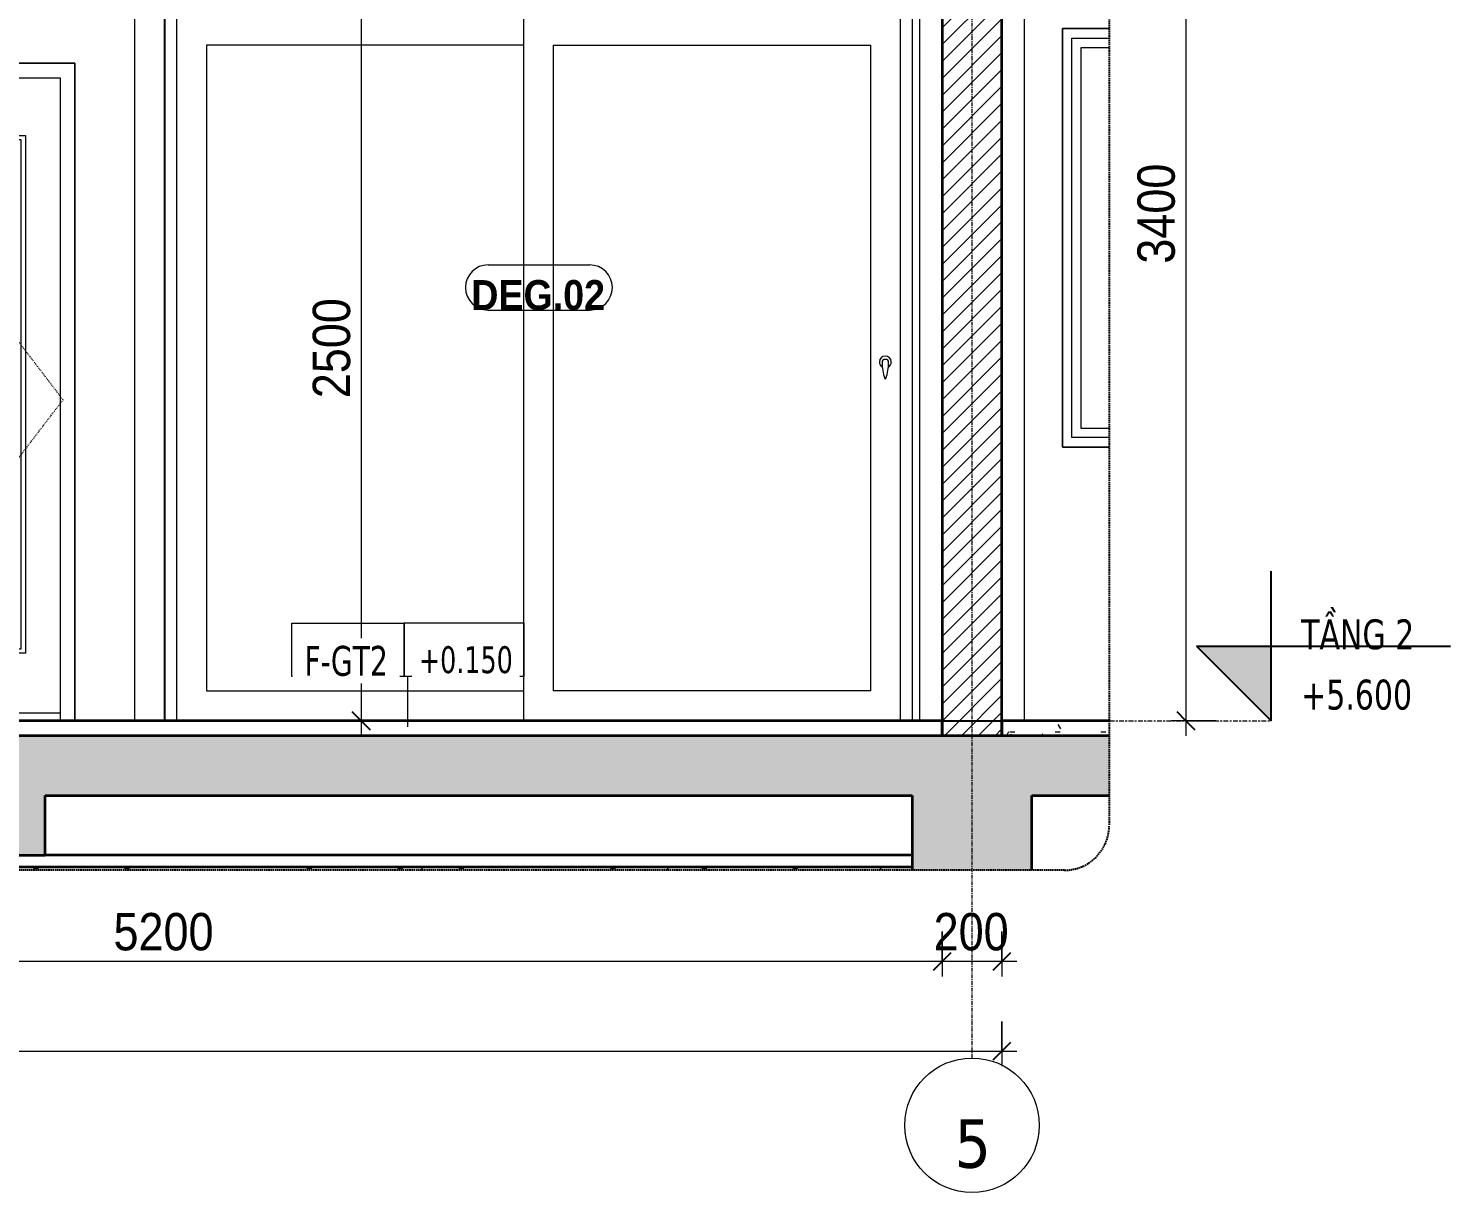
# Model space of a CAD drawing. Header units: millimetres. Extents: x 41758 to 237109, y 3795 to 78637.
# Drawn here: x 117147 to 121903, y 4022 to 7916 of the extents above; entities that cross this region are included whole.
import ezdxf

# ---------------------------------------------------------------- set-up
doc = ezdxf.new("R2010")
doc.units = ezdxf.units.MM
for name, pattern in [('Centre', [31.75, 6.35, -4.7625, 15.875, -4.7625]), ('Dash', [6, 3, -3]), ('Grid Line', [22.225, 12.7, -3.175, 3.175, -3.175]), ('Hidden', [7.14375, 4.7625, -2.38125]), ('IMPORT-CENTER _2_', [40.64, 25.4, -5.08, 5.08, -5.08])]:
    doc.linetypes.add(name, pattern=pattern)
for name, color, linetype, lineweight in [('0-5', 130, 'Continuous', 5), ('A-ANNO-DIMS', 211, 'Continuous', 9), ('A-ANNO-DIMS-50', 211, 'Continuous', 9), ('A-CLNG-1', 250, 'Continuous', 35), ('A-CLNG-PATT-3', 13, 'Continuous', 18), ('A-DETL-GENF', 92, 'Continuous', 18), ('A-DETL-GENF-4', 9, 'Continuous', 18), ('A-DETL-GENF-5', 92, 'Hidden', 25), ('A-DETL-GENF-HDLN-1', 7, 'Dash', 18), ('A-DETL-MEDM', 33, 'Continuous', 35), ('A-DOOR', 31, 'Continuous', 18), ('A-DOOR-1', 7, 'Continuous', 18), ('A-DOOR-FRAM-1', 31, 'Continuous', 18), ('A-DOOR-GLAZ-1', 31, 'Continuous', 18), ('A-DOOR-IDEN', 31, 'Continuous', 9), ('A-FLOR-FNSH-1', 250, 'Continuous', 35), ('A-FLOR-IDEN', 11, 'Continuous', 9), ('A-FLOR-LEVL', 51, 'Continuous', 9), ('A-FLOR-LEVL-1', 51, 'Continuous', 25), ('A-FLOR-LEVL-2', 51, 'Centre', 9), ('A-FLOR-PATT-4', 67, 'Continuous', 18), ('A-GLAZ', 151, 'Continuous', 18), ('A-GLAZ-2', 7, 'Continuous', 18), ('A-WALL', 113, 'Continuous', 18), ('A-WALL-2', 250, 'Continuous', 35), ('A-WALL-3', 7, 'Continuous', 18), ('A-WALL-PATT-2', 111, 'Continuous', 18), ('G-IMPT', 8, 'Continuous', 18), ('G-IMPT-3', 8, 'IMPORT-CENTER _2_', 18), ('M-EQPM', 50, 'Continuous', 18), ('M-EQPM-2', 50, 'Continuous', 25), ('S-COLS', 52, 'Continuous', 18), ('S-COLS-6', 7, 'Continuous', 18), ('S-GRID-1', 1, 'Grid Line', 9), ('S-GRID-IDEN', 1, 'Continuous', 9)]:
    doc.layers.add(name, color=color, linetype=linetype, lineweight=lineweight)
doc.styles.add('Arial_B_1', font='arialbd.ttf', dxfattribs={"width": 0.9, "height": 100})
doc.styles.add('Tahoma', font='tahoma.ttf', dxfattribs={"width": 0.8, "height": 100})
doc.styles.add('Tahoma_1', font='tahoma.ttf', dxfattribs={"width": 0.8, "height": 90})
doc.styles.add('Tahoma_B', font='tahomabd.ttf', dxfattribs={"height": 162.5})
doc.styles.add('Tahoma_B_1', font='tahomabd.ttf', dxfattribs={"width": 0.85, "height": 100})
doc.styles.add('UTM Avo', font='', dxfattribs={"width": 0.9, "height": 125})
doc.styles.get('UTM Avo').set_extended_font_data('UTM Avo')
doc.dimstyles.new('1_Dim_chi_tiet_2_5', dxfattribs={"dimscale": 304.8, "dimtxt": 124.912619, "dimasz": 0.19685, "dimexe": 0.164042, "dimexo": 0.0625, "dimgap": 0.016404, "dimtad": 1, "dimdec": 0, "dimrnd": 5, "dimzin": 0, "dimdsep": 46, "dimtxsty": 'UTM Avo', "dimblk1": 'OBLIQUE', "dimblk2": 'OBLIQUE', "dimsah": 1, "dimcen": 0.09, "dimdle": 0.164042, "dimazin": 0, "dimtfac": 1, "dimtdec": 4, "dimtix": 1, "dimtmove": 0, "dimatfit": 3, "dimfxl": 0.328084, "dimfxlon": 1, "dimtvp": 1, "dimtolj": 1, "dimtzin": 0, "dimarcsym": 2})

# ---------------------------------------------------------------- blocks, each defined once
blk = doc.blocks.new('NCV_TKTC_KET CAU_rvt-6-TKCS_CĂN HỘ LOẠI 6 - MẶT CẮT 5')
at = {"layer": 'S-COLS-6'}
for p, q in [((52577.6, 5600), (52577.6, 8500)), ((52927.6, 5600), (52927.6, 8500)), ((52552.6, 5150), (52552.6, 5350))]:
    blk.add_line(p, q, dxfattribs=at)
blk = doc.blocks.new('DOOR_CW_01 CANH MO-PANEL KINH - DIW_01-900x2200-CỬA GỖ VÂN LAMINATE-553375-TKCS_CĂN HỘ LOẠI 6 - MẶT CẮT 5')
at = {"layer": 'A-DETL-GENF-HDLN-1'}
for p, q in [((49712.6, 6673.5), (48892.6, 7747)), ((48892.6, 5600), (49712.6, 6673.5))]:
    blk.add_line(p, q, dxfattribs=at)
at = {"layer": 'A-DOOR-1'}
for p, q in [((49752.6, 7800), (48852.6, 7800)), ((48852.6, 7800), (48852.6, 5600)), ((49752.6, 5600), (49752.6, 7800)), ((48902.6, 5600), (48902.6, 7750)), ((48902.6, 7750), (49702.6, 7750)), ((49702.6, 7750), (49702.6, 5600)), ((49017.6, 6524.5), (49017.6, 7558)), ((49017.6, 7558), (49587.6, 7558)), ((49572.6, 7543), (49032.6, 7543)), ((49032.6, 7543), (49032.6, 6524.5)), ((49572.6, 5841), (49572.6, 7543)), ((49587.6, 7558), (49587.6, 5826)), ((48977.3, 6556), (48937.8, 6556)), ((48937.8, 6556), (48937.8, 6416)), ((49032.6, 6524.5), (48957.6, 6524.5)), ((48977.3, 6524.5), (48977.3, 6556)), ((49032.6, 6524.5), (49058.4, 6524.5)), ((49058.4, 6524.5), (49058.4, 6507.5)), ((49032.6, 6507.5), (48957.6, 6507.5)), ((48977.3, 6416), (48977.3, 6507.5)), ((49017.6, 5826), (49017.6, 6507.5)), ((49032.6, 6507.5), (49032.6, 5841)), ((49058.4, 6507.5), (49032.6, 6507.5)), ((48937.8, 6416), (48977.3, 6416)), ((49587.6, 5826), (49017.6, 5826)), ((49032.6, 5841), (49572.6, 5841)), ((48902.6, 5626), (49702.6, 5626))]:
    blk.add_line(p, q, dxfattribs=at)
for start, end in [(90, 180), (180, 270)]:
    blk.add_arc((48957.6, 6516), 8.5, start, end, dxfattribs=at)
blk = doc.blocks.new('M_Fixed - 900 x 1400-901191-TKCS_CĂN HỘ LOẠI 6 - MẶT CẮT 5')
at = {"layer": 'A-GLAZ-2'}
for p, q in [((53211.3, 7915), (53054.6, 7915)), ((53054.6, 7915), (53054.6, 6515)), ((53086.6, 6547), (53086.6, 7883)), ((53086.6, 7883), (53211.3, 7883)), ((53117.6, 6578), (53117.6, 7852)), ((53117.6, 7852), (53211.3, 7852)), ((53211.3, 6578), (53117.6, 6578)), ((53211.3, 6547), (53086.6, 6547)), ((53054.6, 6515), (53211.3, 6515))]:
    blk.add_line(p, q, dxfattribs=at)
blk = doc.blocks.new('NCV_TKTC_TANG 2_rvt-6-TKCS_CĂN HỘ LOẠI 6 - MẶT CẮT 5')
at = {"layer": 'A-FLOR-PATT-4'}
h = blk.add_hatch(dxfattribs=at)
h.set_pattern_fill('FP_29', color=256, style=0, pattern_type=2)
h.set_pattern_definition([(0, (49918.096, 15875), (203.2, 50.8), [16.764, -135.636, 16.764, -135.636, -812.8]), (0, (49918.096, 15875), (203.2, 50.8), [-304.8, 16.764, -288.036, 16.764, -135.636, -355.6]), (0, (49918.096, 15875), (203.2, 50.8), [-762, 16.764, -84.836, 16.764, -237.236]), (120, (49994.296, 15900.4), (-145.5941, 150.57636), [16.764, -135.636, 16.764, -135.636, -812.8]), (120, (49994.296, 15900.4), (-145.5941, 150.57636), [-304.8, 16.764, -288.036, 16.764, -135.636, -355.6]), (120, (49994.296, 15900.4), (-145.5941, 150.57636), [-762, 16.764, -84.836, 16.764, -237.236]), (240, (50019.696, 16002), (-57.6059, -201.37636), [16.764, -135.636, 16.764, -135.636, -812.8]), (240, (50019.696, 16002), (-57.6059, -201.37636), [-304.8, 16.764, -288.036, 16.764, -135.636, -355.6]), (240, (50019.696, 16002), (-57.6059, -201.37636), [-762, 16.764, -84.836, 16.764, -237.236])])
h.paths.add_polyline_path([(53211.3, 5550), (53211.3, 5600), (52852.6, 5600), (52852.6, 5550), (52988.1, 5550)])
at = {"layer": 'A-FLOR-FNSH-1'}
for p, q in [((52652.6, 5600), (47452.6, 5600)), ((52652.6, 5550), (52652.6, 5600)), ((53211.3, 5600), (52852.6, 5600)), ((52852.6, 5600), (52852.6, 5550))]:
    blk.add_line(p, q, dxfattribs=at)
at = {"layer": 'A-WALL-3'}
for p, q in [((49952.6, 5600), (49952.6, 8100)), ((53054.6, 6515), (53054.6, 7915)), ((53054.6, 7915), (53211.3, 7915)), ((48852.6, 7800), (49752.6, 7800)), ((49752.6, 7800), (49752.6, 5700)), ((53211.3, 6515), (53054.6, 6515)), ((49752.6, 5700), (49752.6, 5600))]:
    blk.add_line(p, q, dxfattribs=at)
at = {"layer": 'A-DOOR'}
blk.add_blockref('DOOR_CW_01 CANH MO-PANEL KINH - DIW_01-900x2200-CỬA GỖ VÂN LAMINATE-553375-TKCS_CĂN HỘ LOẠI 6 - MẶT CẮT 5', (0, 0), dxfattribs=at)
at = {"layer": 'A-GLAZ'}
blk.add_blockref('M_Fixed - 900 x 1400-901191-TKCS_CĂN HỘ LOẠI 6 - MẶT CẮT 5', (0, 0), dxfattribs=at)
blk = doc.blocks.new('DEG_02-DEG_03 - DEG_02-2500x2400mm-CỬA ĐI 02 CÁNH TRƯỢT-V66-TKCS_CĂN HỘ LOẠI 6 - MẶT CẮT 5')
at = {"layer": 'A-DOOR'}
for p, q in [((51252.6, 7960), (51252.6, 5600)), ((51352.6, 7860), (52412.6, 7860)), ((51352.6, 5700), (51352.6, 7860)), ((52412.6, 7860), (52412.6, 5700)), ((52412.6, 5700), (51352.6, 5700))]:
    blk.add_line(p, q, dxfattribs=at)
at = {"layer": 'A-DOOR', "flags": 128}
blk.add_lwpolyline([(52464.1, 6808.7), (52463.4, 6808.7), (52461.9, 6808.7), (52461.1, 6808.7), (52461.1, 6808.7)], dxfattribs=at)
at = {"layer": 'A-DOOR'}
for centre, radius, start, end in [((52462.6, 6800), 20, 0, 180), ((52461.1, 6799.2), 9.45, 90, 180), ((52464.1, 6799.2), 9.45, 0, 90), ((52462.6, 6800), 20, 180, 240), ((52616.4, 6799.2), 164.8, 180, 199.134), ((52308.8, 6799.2), 164.8, 340.866, 0), ((52462.6, 6800), 20, 300, 0), ((52462.9, 6746), 2.34, 199.134, 261.031), ((52462.2, 6746), 2.34, 278.969, 340.866)]:
    blk.add_arc(centre, radius, start, end, dxfattribs=at)
at = {"layer": 'A-DOOR-FRAM-1'}
for p, q in [((50052.6, 8000), (50052.6, 5600)), ((50092.6, 7960), (50092.6, 5600)), ((50092.6, 7960), (52512.6, 7960)), ((52512.6, 7960), (52512.6, 5600))]:
    blk.add_line(p, q, dxfattribs=at)
at = {"layer": 'A-DOOR-GLAZ-1'}
for p, q in [((50192.6, 7860), (50192.6, 5700)), ((51252.6, 7860), (50192.6, 7860)), ((50192.6, 5700), (51252.6, 5700))]:
    blk.add_line(p, q, dxfattribs=at)
blk = doc.blocks.new('TKTC_XREF_251221_MB TANG 2-7 - TKTC_XREF_260130_MB TANG 2-5_dwg_$cc-V67-TKCS_CĂN HỘ LOẠI 6 - MẶT CẮT 5')
at = {"layer": 'G-IMPT-3'}
for p, q in [((44805.9, 5600), (44684.8, 5600)), ((44745, 5600), (44745.7, 5600))]:
    blk.add_line(p, q, dxfattribs=at)
at = {"layer": 'M-EQPM'}
for p, q in [((44700.3, 5600), (44700.3, 5600)), ((44745.3, 5600), (44745.1, 5600)), ((44745.1, 5600), (44745.6, 5600)), ((44745.6, 5600), (44745.3, 5600))]:
    blk.add_line(p, q, dxfattribs=at)
blk = doc.blocks.new('TKTC_XREF_251221_MB TANG 2-7 - TKTC_XREF_260130_MB TANG 2-5_dwg_CUM U_DN100-V68-TKCS_CĂN HỘ LOẠI 6 - MẶT CẮT 5')
at = {"layer": 'G-IMPT'}
for p, q in [((44681.3, 5600), (44682.1, 5600)), ((44682.1, 5600), (44681.3, 5600)), ((44681.3, 5600), (44681.3, 5600)), ((44681.4, 5600), (44682.2, 5600)), ((44682.2, 5600), (44681.4, 5600)), ((44681.4, 5600), (44681.4, 5600)), ((44683.3, 5600), (44683.3, 5600)), ((44683.4, 5600), (44683.4, 5600)), ((44684.8, 5600), (44684.8, 5600)), ((44684.9, 5600), (44684.9, 5600)), ((44686.4, 5600), (44686.4, 5600)), ((44686.5, 5600), (44686.5, 5600)), ((44687.1, 5600), (44687.1, 5600)), ((44687.1, 5600), (44687.1, 5600)), ((44687.1, 5600), (44687.1, 5600)), ((44690.9, 5600), (44687.1, 5600)), ((44690.9, 5600), (44687.1, 5600)), ((44687.2, 5600), (44687.2, 5600)), ((44687.2, 5600), (44687.3, 5600)), ((44691, 5600), (44687.2, 5600)), ((44687.3, 5600), (44687.3, 5600)), ((44691, 5600), (44687.3, 5600)), ((44692.4, 5600), (44743.7, 5600)), ((44692.6, 5600), (44743.9, 5600)), ((44743.9, 5600), (44743.7, 5600)), ((44743.9, 5600), (44743.7, 5600)), ((44743.9, 5600), (44743.8, 5600))]:
    blk.add_line(p, q, dxfattribs=at)
at = {"layer": 'G-IMPT', "flags": 128}
for points in [[(44686.4, 5600), (44682.1, 5600), (44682.1, 5600), (44686.4, 5600)], [(44686.5, 5600), (44682.2, 5600), (44682.2, 5600), (44686.5, 5600)], [(44687.1, 5600), (44690.9, 5600), (44690.9, 5600), (44687.1, 5600)], [(44687.3, 5600), (44691, 5600), (44691, 5600), (44687.2, 5600)], [(44690.9, 5600), (44690.9, 5600), (44692.4, 5600), (44692.4, 5600), (44690.9, 5600), (44690.9, 5600)], [(44691, 5600), (44691, 5600), (44692.5, 5600), (44692.6, 5600), (44691, 5600), (44691, 5600)], [(44692.4, 5600), (44743.7, 5600), (44743.8, 5600)], [(44692.6, 5600), (44743.9, 5600), (44743.9, 5600)]]:
    blk.add_lwpolyline(points, dxfattribs=at)
blk = doc.blocks.new('TKTC_XREF_251221_MB TANG 2-7 - TKTC_XREF_260130_MB TANG 2-5_dwg_$cc-4746808-TKCS_CĂN HỘ LOẠI 6 - MẶT CẮT 5')
at = {"layer": 'G-IMPT-3'}
for p, q in [((49809.2, 5600), (49656.2, 5600)), ((49732.7, 5600), (49732.7, 5600))]:
    blk.add_line(p, q, dxfattribs=at)
at = {"layer": 'M-EQPM'}
for p, q in [((49789.5, 5600), (49675.8, 5600)), ((49675.8, 5600), (49732.7, 5600)), ((49732.7, 5600), (49678.6, 5600)), ((49678.6, 5600), (49786.7, 5600)), ((49786.7, 5600), (49732.7, 5600)), ((49732.7, 5600), (49789.5, 5600))]:
    blk.add_line(p, q, dxfattribs=at)
blk = doc.blocks.new('TKTC_XREF_251221_MB TANG 2-7 - TKTC_XREF_260130_MB TANG 2-5_dwg_CUM U_DN100-V69-TKCS_CĂN HỘ LOẠI 6 - MẶT CẮT 5')
at = {"layer": 'G-IMPT'}
for p, q in [((49674.6, 5600), (49659.3, 5600)), ((49659.3, 5600), (49661.2, 5600)), ((49664.1, 5600), (49661.2, 5600)), ((49661.2, 5600), (49672.7, 5600)), ((49671.2, 5600), (49662.6, 5600)), ((49662.9, 5600), (49800.6, 5600)), ((49669.8, 5600), (49664.1, 5600)), ((49665.3, 5600), (49664.4, 5600)), ((49669.5, 5600), (49664.4, 5600)), ((49668.5, 5600), (49665.3, 5600)), ((49668.5, 5600), (49665.3, 5600)), ((49668.5, 5600), (49665.3, 5600)), ((49669.5, 5600), (49668.5, 5600)), ((49672.7, 5600), (49669.8, 5600)), ((49670.9, 5600), (49792.6, 5600)), ((49670.9, 5600), (49674.9, 5600)), ((49672.7, 5600), (49674.6, 5600)), ((49674.9, 5600), (49788.6, 5600)), ((49792.6, 5600), (49788.6, 5600)), ((49804.3, 5600), (49788.9, 5600)), ((49788.9, 5600), (49790.9, 5600)), ((49793.7, 5600), (49790.9, 5600)), ((49790.9, 5600), (49802.4, 5600)), ((49800.9, 5600), (49792.3, 5600)), ((49799.5, 5600), (49793.7, 5600)), ((49795, 5600), (49794.1, 5600)), ((49799.2, 5600), (49794.1, 5600)), ((49798.2, 5600), (49795, 5600)), ((49798.2, 5600), (49795, 5600)), ((49798.2, 5600), (49795, 5600)), ((49799.2, 5600), (49798.2, 5600)), ((49802.4, 5600), (49799.5, 5600)), ((49802.4, 5600), (49804.3, 5600))]:
    blk.add_line(p, q, dxfattribs=at)
blk = doc.blocks.new('TKTC_XREF_251221_MB TANG 2-7 - TKTC_XREF_260130_MB TANG 2-5_dwg_THU NUOC - THU NUOC-444531-TKCS_MB TẦNG 1-4746804-TKCS_CĂN HỘ LOẠI 6 - MẶT CẮT 5')
at = {"layer": 'G-IMPT'}
for p, q in [((44453.7, 5600), (44303.7, 5600)), ((44303.7, 5600), (44453.7, 5600)), ((44428.7, 5600), (44328.7, 5600)), ((44328.7, 5600), (44428.7, 5600)), ((44423.7, 5600), (44333.7, 5600)), ((44333.7, 5600), (44423.7, 5600)), ((44333.7, 5600), (44423.7, 5600)), ((44423.7, 5600), (44333.7, 5600)), ((44346.7, 5600), (44346.7, 5600)), ((44346.7, 5600), (44346.7, 5600)), ((44346.7, 5600), (44346.7, 5600)), ((44346.7, 5600), (44370.7, 5600)), ((44370.7, 5600), (44346.7, 5600)), ((44410.9, 5600), (44346.7, 5600)), ((44346.7, 5600), (44410.9, 5600)), ((44410.9, 5600), (44346.7, 5600)), ((44346.7, 5600), (44410.9, 5600)), ((44359, 5600), (44359, 5600)), ((44359, 5600), (44359, 5600)), ((44398.5, 5600), (44359, 5600)), ((44359, 5600), (44398.5, 5600)), ((44398.5, 5600), (44359, 5600)), ((44359, 5600), (44398.5, 5600)), ((44368.9, 5600), (44368.9, 5600)), ((44368.9, 5600), (44368.9, 5600)), ((44388.5, 5600), (44368.9, 5600)), ((44368.9, 5600), (44388.5, 5600)), ((44388.5, 5600), (44368.9, 5600)), ((44368.9, 5600), (44388.5, 5600)), ((44410.9, 5600), (44386.7, 5600)), ((44386.7, 5600), (44410.9, 5600)), ((44388.5, 5600), (44388.5, 5600)), ((44388.5, 5600), (44388.5, 5600)), ((44398.5, 5600), (44398.5, 5600)), ((44398.5, 5600), (44398.5, 5600)), ((44410.9, 5600), (44410.9, 5600)), ((44410.9, 5600), (44410.9, 5600)), ((44410.9, 5600), (44410.9, 5600))]:
    blk.add_line(p, q, dxfattribs=at)
blk = doc.blocks.new('TKTC_XREF_251221_MB TANG 2-7 - TKTC_XREF_251221_MB TANG 2-7-2039446-TKCS_CĂN HỘ LOẠI 6 - MẶT CẮT 5')
at = {"layer": 'M-EQPM'}
for p, q in [((49804.1, 5600), (49653.7, 5600)), ((49653.7, 5600), (49654, 5600)), ((49653.8, 5600), (49804.2, 5600)), ((49804.2, 5600), (49653.8, 5600)), ((49654, 5600), (49804.4, 5600)), ((49804.4, 5600), (49804.1, 5600)), ((52852.6, 5600), (52892.4, 5600)), ((52892.4, 5600), (52852.6, 5600)), ((52892.6, 5600), (53012.4, 5600)), ((53012.4, 5600), (52892.6, 5600))]:
    blk.add_line(p, q, dxfattribs=at)
at = {"layer": 'M-EQPM-2'}
for p, q in [((49452.6, 5600), (52927.6, 5600)), ((52927.6, 5600), (53211.3, 5600))]:
    blk.add_line(p, q, dxfattribs=at)
for name, p in [('TKTC_XREF_251221_MB TANG 2-7 - TKTC_XREF_260130_MB TANG 2-5_dwg_$cc-4746808-TKCS_CĂN HỘ LOẠI 6 - MẶT CẮT 5', (0, 0)), ('TKTC_XREF_251221_MB TANG 2-7 - TKTC_XREF_260130_MB TANG 2-5_dwg_CUM U_DN100-V69-TKCS_CĂN HỘ LOẠI 6 - MẶT CẮT 5', (0, 0)), ('TKTC_XREF_251221_MB TANG 2-7 - TKTC_XREF_260130_MB TANG 2-5_dwg_THU NUOC - THU NUOC-444531-TKCS_MB TẦNG 1-4746804-TKCS_CĂN HỘ LOẠI 6 - MẶT CẮT 5', (5449.4, 0)), ('TKTC_XREF_251221_MB TANG 2-7 - TKTC_XREF_260130_MB TANG 2-5_dwg_CUM U_DN100-V68-TKCS_CĂN HỘ LOẠI 6 - MẶT CẮT 5', (8200, 0)), ('TKTC_XREF_251221_MB TANG 2-7 - TKTC_XREF_260130_MB TANG 2-5_dwg_$cc-V67-TKCS_CĂN HỘ LOẠI 6 - MẶT CẮT 5', (8200, 0))]:
    blk.add_blockref(name, p)
blk = doc.blocks.new('BORDER VIEW - BORDER VIEW-2612583-TKCS_CĂN HỘ LOẠI 6 - MẶT CẮT 5')
at = {"layer": 'A-DETL-GENF-5'}
for p, q in [((53211.3, 9292.8), (53211.3, 5250)), ((53061.3, 5100), (44242.6, 5100))]:
    blk.add_line(p, q, dxfattribs=at)
blk.add_arc((53061.3, 5250), 150, 270, 360, dxfattribs=at)
blk = doc.blocks.new('Level - CAO ĐỘ LEVEL-350587-TKCS_CĂN HỘ LOẠI 6 - MẶT CẮT 5')
at = {"layer": 'A-FLOR-LEVL'}
blk.add_hatch(color=256, dxfattribs=at).paths.add_polyline_path([(53752.9, 5850), (53752.9, 5600), (53502.9, 5850)])
at = {"layer": 'A-FLOR-LEVL-1'}
for p, q in [((53752.9, 5600), (53752.9, 6100)), ((53502.9, 5850), (53752.9, 5600)), ((53502.9, 5850), (54352.9, 5850))]:
    blk.add_line(p, q, dxfattribs=at)
blk = doc.blocks.new('Grid - M_Grid Head - Circle-353313-TKCS_CĂN HỘ LOẠI 6 - MẶT CẮT 5')
at = {"layer": 'S-GRID-IDEN'}
blk.add_circle((44452.6, 4246.9), 225, dxfattribs=at)
blk = doc.blocks.new('DIMBLOCK119-TKCS_CĂN HỘ LOẠI 6 - MẶT CẮT 5')
at = {"layer": 'A-ANNO-DIMS-50'}
for p, q in [((120202.7, 4894.6), (120202.7, 4744.6)), ((120202.7, 4794.6), (120202.7, 4894.6)), ((120402.7, 4894.6), (120402.7, 4744.6)), ((120402.7, 4794.6), (120402.7, 4894.6)), ((120452.7, 4794.6), (120202.7, 4794.6))]:
    blk.add_line(p, q, dxfattribs=at)
at = {"layer": 'A-ANNO-DIMS-50', "lineweight": 25}
for p, q in [((120202.7, 4794.6), (120232.7, 4824.6)), ((120402.7, 4794.6), (120432.7, 4824.6)), ((120202.7, 4794.6), (120172.7, 4764.6)), ((120402.7, 4794.6), (120372.7, 4764.6))]:
    blk.add_line(p, q, dxfattribs=at)
at = {"layer": 'A-ANNO-DIMS-50', "color": 0, "insert": (120174.3, 4957), "char_height": 125, "width": 308.118, "attachment_point": 1, "line_spacing_factor": 1.110334, "style": 'UTM Avo'}
blk.add_mtext('200', dxfattribs=at)
blk = doc.blocks.new('_Oblique')
at = {"color": 0, "linetype": 'ByBlock', "lineweight": -2}
blk.add_line((-0.5, -0.5), (0.5, 0.5), dxfattribs=at)
blk = doc.blocks.new('DIMBLOCK120-TKCS_CĂN HỘ LOẠI 6 - MẶT CẮT 5')
at = {"layer": 'A-ANNO-DIMS-50'}
for p, q in [((115002.7, 4894.6), (115002.7, 4744.6)), ((115002.7, 4794.6), (115002.7, 4894.6)), ((120202.7, 4894.6), (120202.7, 4744.6)), ((120202.7, 4794.6), (120202.7, 4894.6)), ((120202.7, 4794.6), (115002.7, 4794.6))]:
    blk.add_line(p, q, dxfattribs=at)
at = {"layer": 'A-ANNO-DIMS-50', "lineweight": 25}
for p, q in [((115002.7, 4794.6), (115032.7, 4824.6)), ((120202.7, 4794.6), (120232.7, 4824.6)), ((115002.7, 4794.6), (114972.7, 4764.6)), ((120202.7, 4794.6), (120172.7, 4764.6))]:
    blk.add_line(p, q, dxfattribs=at)
at = {"layer": 'A-ANNO-DIMS-50', "color": 0, "insert": (117431.5, 4957), "char_height": 125, "width": 410.824, "attachment_point": 1, "line_spacing_factor": 1.110334, "style": 'UTM Avo'}
blk.add_mtext('5200', dxfattribs=at)
blk = doc.blocks.new('DIMBLOCK124-TKCS_CĂN HỘ LOẠI 6 - MẶT CẮT 5')
at = {"layer": 'A-ANNO-DIMS-50'}
for p, q in [((112002.7, 4594.6), (112002.7, 4444.6)), ((112002.7, 4494.6), (112002.7, 4594.6)), ((120402.7, 4594.6), (120402.7, 4444.6)), ((120402.7, 4494.6), (120402.7, 4594.6)), ((111952.7, 4494.6), (120452.7, 4494.6))]:
    blk.add_line(p, q, dxfattribs=at)
at = {"layer": 'A-ANNO-DIMS-50', "lineweight": 25}
for p, q in [((112002.7, 4494.6), (112032.7, 4524.6)), ((120402.7, 4494.6), (120432.7, 4524.6)), ((112002.7, 4494.6), (111972.7, 4464.6)), ((120402.7, 4494.6), (120372.7, 4464.6))]:
    blk.add_line(p, q, dxfattribs=at)
at = {"layer": 'A-ANNO-DIMS-50', "color": 0, "insert": (116031.5, 4657), "char_height": 125, "width": 410.824, "attachment_point": 1, "line_spacing_factor": 1.110334, "style": 'UTM Avo'}
blk.add_mtext('8400', dxfattribs=at)
blk = doc.blocks.new('STN_Door Tag - STN_Door Tag-1788670-TKCS_CĂN HỘ LOẠI 6 - MẶT CẮT 5')
at = {"layer": 'A-DOOR-IDEN'}
for p, q in [((47677.6, 7069.6), (48017.6, 7069.6)), ((47677.6, 6918.7), (48017.6, 6918.7))]:
    blk.add_line(p, q, dxfattribs=at)
for centre, start, end in [((47677.6, 6994.2), 90, 270), ((48017.6, 6994.2), 270, 90)]:
    blk.add_arc(centre, 75.5, start, end, dxfattribs=at)
blk = doc.blocks.new('DIMBLOCK126-TKCS_CĂN HỘ LOẠI 6 - MẶT CẮT 5')
at = {"layer": 'A-ANNO-DIMS-50'}
for p, q in [((118160.2, 8100), (118310.2, 8100)), ((118260.2, 8100), (118160.2, 8100)), ((118260.2, 8100), (118260.2, 5550)), ((118360.2, 5600), (118210.2, 5600)), ((118260.2, 5600), (118360.2, 5600))]:
    blk.add_line(p, q, dxfattribs=at)
at = {"layer": 'A-ANNO-DIMS-50', "lineweight": 25}
for p, q in [((118260.2, 8100), (118230.2, 8130)), ((118260.2, 8100), (118290.2, 8070)), ((118260.2, 5600), (118230.2, 5630)), ((118260.2, 5600), (118290.2, 5570))]:
    blk.add_line(p, q, dxfattribs=at)
at = {"layer": 'A-ANNO-DIMS-50', "color": 0, "insert": (118097.8, 6678.8), "char_height": 125, "width": 410.824, "attachment_point": 1, "rotation": 90, "line_spacing_factor": 1.110334, "style": 'UTM Avo'}
blk.add_mtext('2500', dxfattribs=at)
blk = doc.blocks.new('DIMBLOCK127-TKCS_CĂN HỘ LOẠI 6 - MẶT CẮT 5')
at = {"layer": 'A-ANNO-DIMS-50'}
for p, q in [((121018.2, 9050), (121018.2, 5550)), ((121118.2, 9000), (120968.2, 9000)), ((121018.2, 9000), (121118.2, 9000)), ((121118.2, 5600), (120968.2, 5600)), ((121018.2, 5600), (121118.2, 5600))]:
    blk.add_line(p, q, dxfattribs=at)
at = {"layer": 'A-ANNO-DIMS-50', "lineweight": 25}
for p, q in [((121018.2, 9000), (120988.2, 9030)), ((121018.2, 9000), (121048.2, 8970)), ((121018.2, 5600), (120988.2, 5630)), ((121018.2, 5600), (121048.2, 5570))]:
    blk.add_line(p, q, dxfattribs=at)
at = {"layer": 'A-ANNO-DIMS-50', "color": 0, "insert": (120855.8, 7128.8), "char_height": 125, "width": 410.824, "attachment_point": 1, "rotation": 90, "line_spacing_factor": 1.110334, "style": 'UTM Avo'}
blk.add_mtext('3400', dxfattribs=at)
blk = doc.blocks.new('TAG SAN - TTG - TAG FFL-4075299-TKCS_CĂN HỘ LOẠI 6 - MẶT CẮT 5')
at = {"layer": 'A-FLOR-IDEN'}
for p, q in [((45704.7, 5724.6), (45704.7, 5903.3)), ((45704.7, 5903.3), (46080.7, 5903.3)), ((46080.7, 5903.3), (46080.7, 5724.6)), ((46480.7, 5903.3), (46080.7, 5903.3)), ((46080.7, 5724.6), (46080.7, 5903.3)), ((46480.7, 5903.3), (46480.7, 5724.6)), ((46080.7, 5724.6), (45704.7, 5724.6)), ((46480.7, 5724.6), (46080.7, 5724.6))]:
    blk.add_line(p, q, dxfattribs=at)

msp = doc.modelspace()

# ---------------------------------------------------------------- hatches: boundary and pattern name
at = {"layer": 'A-CLNG-PATT-3'}
h = msp.add_hatch(dxfattribs=at)
h.set_pattern_fill('FP_27', color=256, style=0, pattern_type=2)
h.set_pattern_definition([(0, (117468.22, 15875), (406.4, 101.6), [16.764, -288.036, 16.764, -288.036, -1625.6]), (0, (117468.22, 15875), (406.4, 101.6), [-609.6, 16.764, -592.836, 16.764, -288.036, -711.2]), (0, (117468.22, 15875), (406.4, 101.6), [-1524, 16.764, -186.436, 16.764, -491.236]), (120, (117620.62, 15925.8), (-291.1882, 301.1527), [16.764, -288.036, 16.764, -288.036, -1625.6]), (120, (117620.62, 15925.8), (-291.1882, 301.1527), [-609.6, 16.764, -592.836, 16.764, -288.036, -711.2]), (120, (117620.62, 15925.8), (-291.1882, 301.1527), [-1524, 16.764, -186.436, 16.764, -491.236]), (240, (117671.42, 16129), (-115.2118, -402.7527), [16.764, -288.036, 16.764, -288.036, -1625.6]), (240, (117671.42, 16129), (-115.2118, -402.7527), [-609.6, 16.764, -592.836, 16.764, -288.036, -711.2]), (240, (117671.42, 16129), (-115.2118, -402.7527), [-1524, 16.764, -186.436, 16.764, -491.236])])
h.paths.add_polyline_path([(116520.5, 5100), (120102.8, 5100), (120102.7, 5110), (112702.8, 5110), (112702.8, 5100), (116211.5, 5100)])
at = {"layer": 'A-DETL-GENF-4'}
h = msp.add_hatch(dxfattribs=at)
h.set_pattern_fill('FP_26', color=256, style=0, pattern_type=2)
h.set_pattern_definition([(50, (117468.22, 15875), (364.368, -31.878), [38.1, -419.1]), (355, (117468.22, 15875), (-70.486, 382.113), [30.48, -335.28]), (100.451, (117498.6, 15872.34), (293.885, 350.233), [32.38, -356.18]), (46.184, (117468.2, 15976.6), (542.158, -84.086), [57.15, -628.65]), (96.636, (117513.4, 15969.6), (474.805, 494.855), [48.57, -534.27]), (351.184, (117468.2, 15976.6), (474.81, 494.85), [45.72, -502.92]), (21, (117519.02, 15951.2), (303.2285, -204.5305), [38.1, -419.1]), (326, (117519.02, 15951.2), (123.604, 368.376), [30.48, -335.28]), (71.451, (117544.3, 15934.16), (426.834, 163.843), [32.38, -356.18]), (37.5, (117468.22, 15875), (6.1766, 169.1102), [3.353, -327.863, 3.353, -337.007, -336.55]), (37.5, (117468.22, 15875), (6.1766, 169.1102), [-671.576, 3.353, -333.197]), (7.5, (117468.22, 15875), (133.639, 200.3615), [3.353, -190.703, 3.353, -320.243, -128.27]), (7.5, (117468.22, 15875), (133.639, 200.3615), [-517.652, 3.353, -124.917]), (327.5, (117354.94, 15875), (271.1818, -11.4584), [3.353, -123.647, 3.353, -392.887, -525.78]), (327.5, (117354.94, 15875), (271.1818, -11.4584), [-523.24, 3.353, -522.427]), (317.5, (117304.14, 15875), (296.2585, 50.853), [3.353, -161.747, 3.353, -259.791, -373.38]), (317.5, (117304.14, 15875), (296.2585, 50.853), [-428.244, 3.353, -370.027]), (45, (117468.22, 15875), (-125.7236, 125.7236), []), (45, (117468.22, 16065.5), (-125.7236, 125.7236), [])])
h.paths.add_polyline_path([(112202.7, 5100), (112702.8, 5100), (112702.8, 5350), (117002.8, 5350), (117002.8, 5150), (117202.8, 5150), (117202.8, 5350), (120102.8, 5350), (120102.8, 5100), (120502.8, 5100), (120502.8, 5350), (120761.4, 5350), (120761.4, 5550), (111642.7, 5550), (111642.7, 5350), (112002.8, 5350), (112002.8, 5100)])
h.paths.add_polyline_path([(120202.7, 8500), (120502.8, 8500), (120502.8, 8785), (120761.4, 8785), (120761.4, 8950), (111642.7, 8950), (111642.7, 8760), (112002.8, 8760), (112002.8, 8500), (112702.8, 8500), (112702.8, 8785), (117002.8, 8785), (117002.8, 8550), (117202.8, 8550), (117202.8, 8785), (120102.8, 8785), (120102.8, 8500), (120127.7, 8500)])
at = {"layer": 'A-WALL-PATT-2'}
h = msp.add_hatch(dxfattribs=at)
h.set_pattern_fill('FP_25', color=256, style=0, pattern_type=2)
h.set_pattern_definition([(45, (117468.22, 15875), (-28.28427, 28.28427), [])])
h.paths.add_polyline_path([(120402.7, 5550), (120402.7, 8500), (120202.7, 8500), (120202.7, 5550)])

# ---------------------------------------------------------------- linework, layer by layer
at = {"layer": 'A-CLNG-1'}
for p, q in [((120102.8, 5150), (117202.8, 5150)), ((120102.8, 5110), (112702.8, 5110))]:
    msp.add_line(p, q, dxfattribs=at)
at = {"layer": 'A-DETL-MEDM'}
for p, q in [((120761.4, 5550), (111642.7, 5550)), ((117202.8, 5150), (117202.8, 5350)), ((117202.8, 5350), (120102.8, 5350)), ((120102.8, 5350), (120102.8, 5100)), ((120502.8, 5100), (120502.8, 5350)), ((120502.8, 5350), (120761.4, 5350)), ((117002.8, 5150), (117202.8, 5150))]:
    msp.add_line(p, q, dxfattribs=at)
at = {"layer": 'A-FLOR-IDEN'}
msp.add_line((118416, 5579.5), (118416, 5747.7), dxfattribs=at)
at = {"layer": 'A-FLOR-LEVL-2'}
msp.add_line((111258.4, 5600), (121303, 5600), dxfattribs=at)
at = {"layer": 'A-WALL'}
msp.add_line((120102.7, 8000), (120102.7, 5600), dxfattribs=at)
at = {"layer": 'A-WALL-2'}
for p, q in [((120202.7, 8500), (120202.7, 5550)), ((120402.7, 5550), (120402.7, 8500))]:
    msp.add_line(p, q, dxfattribs=at)
at = {"layer": 'S-COLS'}
msp.add_line((117602.6, 5600), (117602.6, 8000), dxfattribs=at)
at = {"layer": 'S-GRID-1'}
for p, q in [((120302.7, 5721.9), (120302.7, 8613.6)), ((120302.7, 4471.9), (120302.7, 5721.9))]:
    msp.add_line(p, q, dxfattribs=at)

# ---------------------------------------------------------------- block references
at = {"layer": '0-5'}
for name in ['NCV_TKTC_KET CAU_rvt-6-TKCS_CĂN HỘ LOẠI 6 - MẶT CẮT 5', 'NCV_TKTC_TANG 2_rvt-6-TKCS_CĂN HỘ LOẠI 6 - MẶT CẮT 5']:
    msp.add_blockref(name, (67550.1, 0), dxfattribs=at)
at = {"layer": 'A-DETL-GENF'}
msp.add_blockref('BORDER VIEW - BORDER VIEW-2612583-TKCS_CĂN HỘ LOẠI 6 - MẶT CẮT 5', (67550.1, 0), dxfattribs=at)
at = {"layer": 'A-DOOR'}
msp.add_blockref('DEG_02-DEG_03 - DEG_02-2500x2400mm-CỬA ĐI 02 CÁNH TRƯỢT-V66-TKCS_CĂN HỘ LOẠI 6 - MẶT CẮT 5', (67550.1, 0), dxfattribs=at)
at = {"layer": 'A-DOOR-IDEN'}
msp.add_blockref('STN_Door Tag - STN_Door Tag-1788670-TKCS_CĂN HỘ LOẠI 6 - MẶT CẮT 5', (71006.7, 55.1), dxfattribs=at)
at = {"layer": 'A-FLOR-IDEN'}
msp.add_blockref('TAG SAN - TTG - TAG FFL-4075299-TKCS_CĂN HỘ LOẠI 6 - MẶT CẮT 5', (72323.3, 23.1), dxfattribs=at)
at = {"layer": 'A-FLOR-LEVL-1'}
msp.add_blockref('Level - CAO ĐỘ LEVEL-350587-TKCS_CĂN HỘ LOẠI 6 - MẶT CẮT 5', (67550.1, 0), dxfattribs=at)
at = {"layer": 'M-EQPM'}
msp.add_blockref('TKTC_XREF_251221_MB TANG 2-7 - TKTC_XREF_251221_MB TANG 2-7-2039446-TKCS_CĂN HỘ LOẠI 6 - MẶT CẮT 5', (67550.1, 0), dxfattribs=at)
at = {"layer": 'S-GRID-IDEN'}
msp.add_blockref('Grid - M_Grid Head - Circle-353313-TKCS_CĂN HỘ LOẠI 6 - MẶT CẮT 5', (75850.1, 0), dxfattribs=at)

# ---------------------------------------------------------------- texts
at = {"layer": 'A-DOOR-IDEN', "insert": (118851.7, 7023.3), "char_height": 100, "width": 458.55, "attachment_point": 5, "line_spacing_factor": 0.936439, "style": 'Arial_B_1'}
msp.add_mtext('\\pt2.25,4.5,6.75,9,11.25,13.5,15.75,18,20.25,22.5,24.75,27,29.25,31.5,33.75,36,38.25,40.5,42.75,45,47.25,49.5,51.75,54,56.25,58.5,60.75,63,65.25,67.5,69.75,72;DEG.02', dxfattribs=at)
at = {"layer": 'A-FLOR-LEVL', "char_height": 100, "line_spacing_factor": 0.996129, "style": 'Tahoma_B_1'}
for s, insert, width, attachment_point in [('\\pt510,1020,1530,2040,2550,3060,3570,4080,4590,5100,5610,6120,6630,7140,7650,8160,8670,9180,9690,10200,10710,11220,11730,12240,12750,13260,13770,14280,14790,15300,15810,16320;TẦNG 2', (121403.3, 5837.2), 452.625, 7), ('\\pt212.5,425,637.5,850,1062.5,1275,1487.5,1700,1912.5,2125,2337.5,2550,2762.5,2975,3187.5,3400,3612.5,3825,4037.5,4250,4462.5,4675,4887.5,5100,5312.5,5525,5737.5,5950,6162.5,6375,6587.5,6800;+5.600', (121403.3, 5737.5), 441.575, 1)]:
    msp.add_mtext(s, dxfattribs=dict(at, insert=insert, width=width, attachment_point=attachment_point))

# ---------------------------------------------------------------- dimensions: what is measured, and where the dimension line sits
at = {"layer": 'A-ANNO-DIMS'}
for base, p1, p2, override, picture, middle in [((121018.2, 5600), (121118.2, 9000), (121118.2, 5600), {"dimpost": '<>', "dimfxl": 3400}, 'DIMBLOCK127-TKCS_CĂN HỘ LOẠI 6 - MẶT CẮT 5', (120948.5, 7300)), ((118260.2, 5600), (118160.2, 8100), (118360.2, 5600), {"dimpost": '<>', "dimfxl": 2507.987241}, 'DIMBLOCK126-TKCS_CĂN HỘ LOẠI 6 - MẶT CẮT 5', (118190.5, 6850))]:
    dim = msp.add_linear_dim(base=base, p1=p1, p2=p2, angle=90, dimstyle='1_Dim_chi_tiet_2_5', override=override, dxfattribs=at)
    dim.commit()
    dim.dimension.update_dxf_attribs({"geometry": picture, "text_midpoint": middle})
for base, p1, p2, override, picture, middle in [((115002.7, 4794.6), (120202.7, 4894.6), (115002.7, 4894.6), {"dimpost": '<>', "dimfxl": 5200}, 'DIMBLOCK120-TKCS_CĂN HỘ LOẠI 6 - MẶT CẮT 5', (117602.7, 4864.3)), ((120202.7, 4794.6), (120402.7, 4894.6), (120202.7, 4894.6), {"dimpost": '<>', "dimfxl": 200}, 'DIMBLOCK119-TKCS_CĂN HỘ LOẠI 6 - MẶT CẮT 5', (120302.7, 4864.3)), ((120402.7, 4494.6), (112002.7, 4594.6), (120402.7, 4594.6), {"dimpost": '<>', "dimfxl": 8400}, 'DIMBLOCK124-TKCS_CĂN HỘ LOẠI 6 - MẶT CẮT 5', (116202.7, 4564.3))]:
    dim = msp.add_linear_dim(base=base, p1=p1, p2=p2, dimstyle='1_Dim_chi_tiet_2_5', override=override, dxfattribs=at)
    dim.commit()
    dim.dimension.update_dxf_attribs({"geometry": picture, "text_midpoint": middle})

# ---------------------------------------------------------------- next in the draw order: texts
at = {"layer": 'A-FLOR-IDEN', "attachment_point": 5, "line_spacing_factor": 0.996129, "bg_fill": 3, "box_fill_scale": 1.25, "bg_fill_color": 256, "bg_fill_true_color": 13158600, "bg_fill_transparency": 0}
for s, insert, char_height, width, style in [('\\pt4,8,12,16,20,24,28,32,36,40,44,48,52,56,60,64,68,72,76,80,84,88,92,96,100,104,108,112,116,120,124,128;F-GT2', (118209.6, 5799.4), 100, 306.8, 'Tahoma'), ('\\pt3.9996,8.0001,11.9997,16.0002,19.9998,24.0003,27.9999,32.0004,36,39.9996,44.0001,47.9997,52.0002,55.9998,60.0003,63.9999,68.0004,72,75.9996,80.0001,83.9997,88.0002,91.9998,96.0003,99.9999,104.0004,108,111.9996,116.0001,119.9997,124.0002,127.9998;+0.150', (118609.8, 5803.5), 90, 314.8, 'Tahoma_1')]:
    msp.add_mtext(s, dxfattribs=dict(at, insert=insert, char_height=char_height, width=width, style=style))
at = {"layer": 'S-GRID-IDEN', "insert": (120305, 4184.5), "char_height": 162.5, "width": 145.5, "attachment_point": 5, "line_spacing_factor": 0.996129, "style": 'Tahoma_B', "bg_fill": 3, "box_fill_scale": 1.25, "bg_fill_color": 256, "bg_fill_true_color": 13158600, "bg_fill_transparency": 0}
msp.add_mtext('\\pt634.99962,1269.99925,1905.0005,2540.00013,3174.99975,3809.99937,4445.00062,5080.00025,5714.99987,6349.9995,6985.00075,7620.00037,8255,8889.99962,9524.99925,10160.0005,10795.00013,11429.99975,12064.99938,12700.00063,13335.00025,13969.99988,14604.9995,15240.00075,15875.00038,16510,17144.99963,17779.99925,18415.0005,19050.00013,19684.99975,20319.99938;5', dxfattribs=at)

doc.saveas('drawing.dxf')
